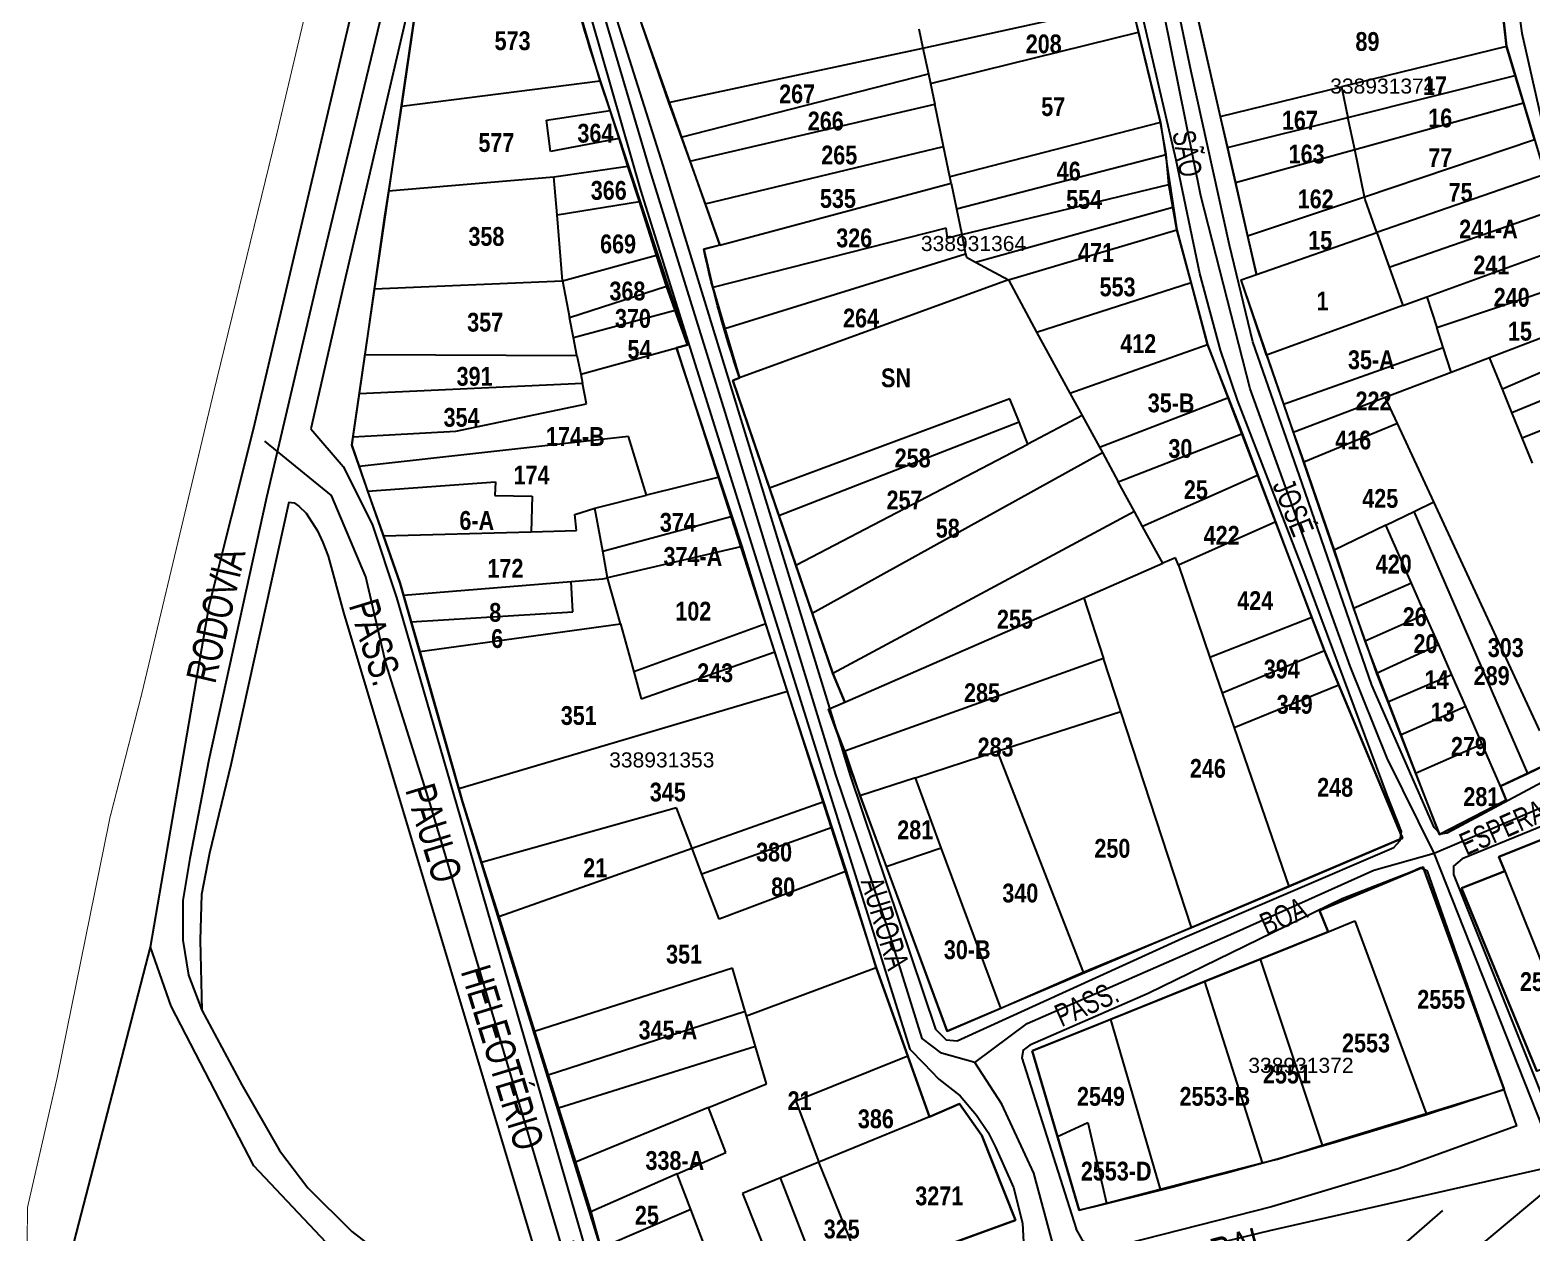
# Model space of a CAD drawing. Extents: x 206099 to 208675, y 4843659 to 4845705.
# Drawn here: x 207222.7 to 207422.2, y 4844630.9 to 4844790.7 of the extents above; entities that cross this region are included whole.
import ezdxf
from ezdxf.enums import TextEntityAlignment as Align

# ---------------------------------------------------------------- set-up
doc = ezdxf.new("R2010")
doc.units = 0
doc.header["$LTSCALE"] = 1.5
doc.header["$MEASUREMENT"] = 0
for name, color, linetype in [('CD-MALHA-LOTES', 40, 'CONTINUOUS'), ('CD_TXT_QUADRA', 7, 'CONTINUOUS'), ('LM-LIM-SETOR-FISCAL', 7, 'CONTINUOUS'), ('RU-QUADRAS', 6, 'CONTINUOUS'), ('SV-EIXO-ROD-ESTR', 7, 'CONTINUOUS'), ('SV-EIXO-RUA-N-PAV', 6, 'CONTINUOUS'), ('SV-EIXO-RUA-PAV', 20, 'CONTINUOUS'), ('SV-EST-MUNIC-PAV', 20, 'CONTINUOUS'), ('SV-ROD-FEDERAIS', 40, 'CONTINUOUS'), ('SV-RUA-NAO-PAV-S-GUIA-C-GUIA', 7, 'CONTINUOUS'), ('SV-RUA-PAVIM-S-GUIA-C-GUIA', 7, 'CONTINUOUS'), ('SV-TXT-MUNIC-PAV', 20, 'CONTINUOUS'), ('SV-TXT-RUA-N-PAV-S-GUIA-C-GUIA', 7, 'CONTINUOUS'), ('SV-TXT-RUA-PAV-S-GUIA-C-GUIA', 7, 'CONTINUOUS'), ('Th_NmrPort', 7, 'CONTINUOUS')]:
    doc.layers.add(name, color=color, linetype=linetype)
doc.styles.add('ARIAL', font='ARIAL.TTF')
doc.styles.add('MONOTXT', font='ARIAL.TTF', dxfattribs={"height": 0.2})
doc.styles.get("Standard").update_dxf_attribs({"font": 'swisscbo.ttf'})
doc.linetypes.add('Limite', pattern='A,20,-3,[130,ltypeshp.shx,S=6.35,R=0,X=0,Y=0],-3,20', length=46)

msp = doc.modelspace()

# ---------------------------------------------------------------- linework, layer by layer
at = {"layer": 'CD-MALHA-LOTES', "linetype": 'Continuous'}
for p, q in [((207298.41, 4844783.98), (207294.52, 4844797.29)), ((207301.68, 4844797.97), (207307.52, 4844781.09)), ((207418.85, 4844788.54), (207417.93, 4844796.72)), ((207274.13, 4844794.94), (207272.04, 4844780.63)), ((207341.31, 4844788.33), (207368.99, 4844794.36)), ((207369.95, 4844790.42), (207368.99, 4844794.36)), ((207377.7, 4844792.87), (207380.81, 4844779.24)), ((207340.77, 4844790.86), (207341.31, 4844788.33)), ((207342.3, 4844783.6), (207369.95, 4844790.42)), ((207372.87, 4844778.44), (207369.95, 4844790.42)), ((207418.85, 4844788.54), (207396.92, 4844783.19)), ((207420, 4844784.68), (207418.85, 4844788.54)), ((207307.52, 4844781.09), (207341.31, 4844788.33)), ((207341.31, 4844788.33), (207342.03, 4844784.91)), ((207309.18, 4844776.48), (207342.03, 4844784.91)), ((207342.03, 4844784.91), (207342.3, 4844783.6)), ((207397.77, 4844779.12), (207420, 4844784.68)), ((207421.08, 4844781.05), (207420, 4844784.68)), ((207272.04, 4844780.63), (207298.41, 4844783.98)), ((207299.73, 4844780.04), (207298.41, 4844783.98)), ((207342.3, 4844783.6), (207342.87, 4844780.87)), ((207380.81, 4844779.24), (207396.92, 4844783.19)), ((207396.92, 4844783.19), (207397.77, 4844779.12)), ((207272.04, 4844780.63), (207270.29, 4844769.35)), ((207307.52, 4844781.09), (207309.18, 4844776.48)), ((207310.33, 4844773.29), (207342.87, 4844780.87)), ((207344.04, 4844775.25), (207342.87, 4844780.87)), ((207398.66, 4844774.86), (207421.08, 4844781.05)), ((207422.53, 4844776.16), (207421.08, 4844781.05)), ((207291.31, 4844778.73), (207299.73, 4844780.04)), ((207291.83, 4844774.57), (207291.31, 4844778.73)), ((207300.93, 4844776.32), (207299.73, 4844780.04)), ((207380.81, 4844779.24), (207381.75, 4844775.12)), ((207381.75, 4844775.12), (207397.77, 4844779.12)), ((207398.66, 4844774.86), (207397.77, 4844779.12)), ((207309.18, 4844776.48), (207310.33, 4844773.29)), ((207372.87, 4844778.44), (207344.88, 4844771.24)), ((207373.63, 4844774.17), (207372.87, 4844778.44)), ((207300.93, 4844776.32), (207291.83, 4844774.57)), ((207302.12, 4844772.62), (207300.93, 4844776.32)), ((207312.36, 4844767.65), (207344.04, 4844775.25)), ((207344.88, 4844771.24), (207344.04, 4844775.25)), ((207381.75, 4844775.12), (207382.81, 4844770.48)), ((207382.81, 4844770.48), (207398.66, 4844774.86)), ((207399.97, 4844768.58), (207398.66, 4844774.86)), ((207399.97, 4844768.58), (207422.53, 4844776.16)), ((207292.27, 4844771.2), (207302.12, 4844772.62)), ((207303.63, 4844767.93), (207302.12, 4844772.62)), ((207310.33, 4844773.29), (207312.36, 4844767.65)), ((207345.77, 4844766.97), (207373.63, 4844774.17)), ((207373.99, 4844770.19), (207373.63, 4844774.17)), ((207270.29, 4844769.35), (207292.27, 4844771.2)), ((207292.69, 4844766.16), (207292.27, 4844771.2)), ((207345.06, 4844770.37), (207344.88, 4844771.24)), ((207382.81, 4844770.48), (207384.44, 4844763.36)), ((207423.9, 4844771.55), (207401.61, 4844763.81)), ((207270.29, 4844769.35), (207269.77, 4844765.98)), ((207314.34, 4844762.16), (207345.06, 4844770.37)), ((207345.06, 4844770.37), (207345.77, 4844766.97)), ((207346.48, 4844763.55), (207373.99, 4844770.19)), ((207374.52, 4844767.17), (207373.99, 4844770.19)), ((207384.44, 4844763.36), (207399.97, 4844768.58)), ((207400.05, 4844768.22), (207399.97, 4844768.58)), ((207292.69, 4844766.16), (207303.63, 4844767.93)), ((207305.91, 4844760.83), (207303.63, 4844767.93)), ((207312.36, 4844767.65), (207314.34, 4844762.16)), ((207345.77, 4844766.97), (207346.48, 4844763.55)), ((207348.3, 4844759.9), (207374.52, 4844767.17)), ((207375.04, 4844764.18), (207374.52, 4844767.17)), ((207401.61, 4844763.81), (207400.05, 4844768.22)), ((207403.25, 4844759.21), (207425.29, 4844766.88)), ((207269.77, 4844765.98), (207268.39, 4844756.35)), ((207293.41, 4844757.42), (207292.69, 4844766.16)), ((207344.41, 4844764.39), (207313.38, 4844756.52)), ((207344.58, 4844763.09), (207344.41, 4844764.39)), ((207346.48, 4844763.55), (207344.58, 4844763.09)), ((207346.48, 4844763.55), (207346.95, 4844761.01)), ((207352.67, 4844757.52), (207375.04, 4844764.18)), ((207376.95, 4844757.2), (207375.04, 4844764.18)), ((207384.44, 4844763.36), (207385.6, 4844758.25)), ((207385.6, 4844758.25), (207401.61, 4844763.81)), ((207401.61, 4844763.81), (207403.25, 4844759.21)), ((207293.41, 4844757.42), (207305.91, 4844760.83)), ((207307.24, 4844756.7), (207305.91, 4844760.83)), ((207314.34, 4844762.16), (207312.18, 4844761.6)), ((207312.18, 4844761.6), (207313.38, 4844756.52)), ((207314.99, 4844751.06), (207346.95, 4844761.01)), ((207346.95, 4844761.01), (207347.11, 4844760.54)), ((207347.11, 4844760.54), (207348.3, 4844759.9)), ((207408.26, 4844755.29), (207426.74, 4844762.01)), ((207348.3, 4844759.9), (207352.67, 4844757.52)), ((207403.25, 4844759.21), (207405.05, 4844754.12)), ((207268.39, 4844756.35), (207293.41, 4844757.42)), ((207293.41, 4844757.42), (207294.35, 4844752.53)), ((207294.35, 4844752.53), (207307.24, 4844756.7)), ((207308.38, 4844753.46), (207307.24, 4844756.7)), ((207313.38, 4844756.52), (207314.99, 4844751.06)), ((207352.67, 4844757.52), (207316.93, 4844744.53)), ((207352.67, 4844757.52), (207356.41, 4844750.58)), ((207356.41, 4844750.58), (207376.95, 4844757.2)), ((207379.12, 4844748.96), (207376.95, 4844757.2)), ((207383.58, 4844757.55), (207385.6, 4844758.25)), ((207386.96, 4844747.55), (207383.58, 4844757.55)), ((207409.57, 4844751.2), (207428.12, 4844757.42)), ((207268.39, 4844756.35), (207267.14, 4844747.61)), ((207405.05, 4844754.12), (207408.26, 4844755.29)), ((207408.26, 4844755.29), (207409.57, 4844751.2)), ((207294.87, 4844749.82), (207294.35, 4844752.53)), ((207308.38, 4844753.46), (207294.87, 4844749.82)), ((207310.02, 4844748.92), (207308.38, 4844753.46)), ((207405.05, 4844754.12), (207386.96, 4844747.55)), ((207314.99, 4844751.06), (207316.93, 4844744.53)), ((207356.41, 4844750.58), (207360.83, 4844742.47)), ((207410.43, 4844748.55), (207409.57, 4844751.2)), ((207416.56, 4844747.21), (207429.58, 4844752.18)), ((207295.32, 4844747.47), (207294.87, 4844749.82)), ((207308.58, 4844748.52), (207310.02, 4844748.92)), ((207360.83, 4844742.47), (207379.12, 4844748.96)), ((207379.15, 4844748.86), (207379.12, 4844748.96)), ((207381.91, 4844741.92), (207379.15, 4844748.86)), ((207389.21, 4844741.04), (207410.43, 4844748.55)), ((207411.48, 4844745.27), (207410.43, 4844748.55)), ((207267.14, 4844747.61), (207266.4, 4844742.44)), ((207267.14, 4844747.61), (207295.32, 4844747.47)), ((207295.32, 4844747.47), (207295.84, 4844745)), ((207295.84, 4844745), (207308.58, 4844748.52)), ((207314.22, 4844731.31), (207308.58, 4844748.52)), ((207386.96, 4844747.55), (207389.21, 4844741.04)), ((207411.48, 4844745.27), (207416.56, 4844747.21)), ((207418.28, 4844743.02), (207416.56, 4844747.21)), ((207430.77, 4844748.43), (207418.28, 4844743.02)), ((207295.84, 4844745), (207296.09, 4844743.81)), ((207402.73, 4844741.93), (207411.48, 4844745.27)), ((207419.55, 4844739.91), (207431.87, 4844744.97)), ((207266.4, 4844742.44), (207296.09, 4844743.81)), ((207296.61, 4844741.08), (207296.09, 4844743.81)), ((207316.93, 4844744.53), (207316.04, 4844744.17)), ((207316.04, 4844744.17), (207320.9, 4844729.84)), ((207419.55, 4844739.91), (207418.28, 4844743.02)), ((207266.4, 4844742.44), (207265.57, 4844736.69)), ((207279.27, 4844737.41), (207296.61, 4844741.08)), ((207352.86, 4844741.72), (207320.9, 4844729.84)), ((207354.08, 4844738.65), (207352.86, 4844741.72)), ((207360.83, 4844742.47), (207362.45, 4844739.51)), ((207364.74, 4844735.3), (207381.91, 4844741.92)), ((207383.75, 4844737.11), (207381.91, 4844741.92)), ((207389.21, 4844741.04), (207390.51, 4844737.28)), ((207390.51, 4844737.28), (207402.73, 4844741.93)), ((207404.34, 4844738.46), (207402.73, 4844741.93)), ((207420.92, 4844736.56), (207433, 4844741.41)), ((207322.14, 4844726.22), (207354.08, 4844738.65)), ((207355.25, 4844735.72), (207354.08, 4844738.65)), ((207362.45, 4844739.51), (207355.25, 4844735.72)), ((207362.45, 4844739.51), (207364.74, 4844735.3)), ((207420.92, 4844736.56), (207419.55, 4844739.91)), ((207265.57, 4844736.69), (207265.42, 4844735.58)), ((207265.57, 4844736.69), (207279.27, 4844737.41)), ((207302.18, 4844736.72), (207266.41, 4844732.75)), ((207304.58, 4844728.91), (207302.18, 4844736.72)), ((207367.25, 4844730.71), (207383.75, 4844737.11)), ((207385.86, 4844731.6), (207383.75, 4844737.11)), ((207390.51, 4844737.28), (207391.89, 4844733.31)), ((207404.34, 4844738.46), (207391.89, 4844733.31)), ((207409.17, 4844728.03), (207404.34, 4844738.46)), ((207422.3, 4844733.17), (207420.92, 4844736.56)), ((207265.42, 4844735.58), (207266.41, 4844732.75)), ((207324.41, 4844719.62), (207355.25, 4844735.72)), ((207326.59, 4844713.26), (207365.14, 4844734.58)), ((207364.74, 4844735.3), (207365.14, 4844734.58)), ((207365.14, 4844734.58), (207367.25, 4844730.71)), ((207266.41, 4844732.75), (207267.51, 4844729.47)), ((207391.89, 4844733.31), (207393.59, 4844728.38)), ((207267.51, 4844729.47), (207284.5, 4844730.7)), ((207284.5, 4844730.7), (207284.41, 4844728.87)), ((207314.22, 4844731.31), (207304.58, 4844728.91)), ((207315.94, 4844726.12), (207314.22, 4844731.31)), ((207369.39, 4844726.77), (207367.25, 4844730.71)), ((207385.86, 4844731.6), (207370.46, 4844724.75)), ((207388.2, 4844725.38), (207385.86, 4844731.6)), ((207267.51, 4844729.47), (207269.65, 4844723.51)), ((207284.41, 4844728.87), (207289.38, 4844728.79)), ((207289.38, 4844728.79), (207289.24, 4844724.08)), ((207297.73, 4844727.21), (207304.58, 4844728.91)), ((207320.9, 4844729.84), (207322.14, 4844726.22)), ((207295.04, 4844726.34), (207297.73, 4844727.21)), ((207298.76, 4844721.47), (207297.73, 4844727.21)), ((207369.39, 4844726.77), (207329.35, 4844705.23)), ((207370.46, 4844724.75), (207369.39, 4844726.77)), ((207393.59, 4844728.38), (207395.93, 4844721.62)), ((207402.8, 4844724.95), (207406.55, 4844726.74)), ((207406.55, 4844726.74), (207409.17, 4844728.03)), ((207421.66, 4844691.97), (207406.55, 4844726.74)), ((207423.25, 4844697.63), (207409.17, 4844728.03)), ((207295.3, 4844724.25), (207295.04, 4844726.34)), ((207298.76, 4844721.47), (207315.94, 4844726.12)), ((207317.27, 4844722.1), (207315.94, 4844726.12)), ((207322.14, 4844726.22), (207324.41, 4844719.62)), ((207373.16, 4844719.88), (207370.46, 4844724.75)), ((207388.2, 4844725.38), (207375.26, 4844719.63)), ((207392.96, 4844712.68), (207388.2, 4844725.38)), ((207402.8, 4844724.95), (207395.93, 4844721.62)), ((207406.2, 4844717.24), (207402.8, 4844724.95)), ((207269.65, 4844723.51), (207289.24, 4844724.08)), ((207269.65, 4844723.51), (207271.86, 4844717.19)), ((207289.24, 4844724.08), (207295.3, 4844724.25)), ((207299.39, 4844717.95), (207298.76, 4844721.47)), ((207317.27, 4844722.1), (207299.39, 4844717.95)), ((207320.41, 4844711.84), (207317.27, 4844722.1)), ((207395.93, 4844721.62), (207398.51, 4844713.88)), ((207324.41, 4844719.62), (207326.59, 4844713.26)), ((207362.67, 4844715.28), (207373.16, 4844719.88)), ((207374.86, 4844720.59), (207373.16, 4844719.88)), ((207375.26, 4844719.63), (207374.86, 4844720.59)), ((207375.26, 4844719.63), (207379.42, 4844707.37)), ((207271.86, 4844717.19), (207272.3, 4844715.66)), ((207272.3, 4844715.66), (207294.56, 4844717.46)), ((207294.56, 4844717.46), (207298.79, 4844717.8)), ((207294.78, 4844713.44), (207294.56, 4844717.46)), ((207298.79, 4844717.8), (207299.39, 4844717.95)), ((207301.11, 4844711.82), (207299.39, 4844717.95)), ((207406.2, 4844717.24), (207398.51, 4844713.88)), ((207408.04, 4844713.08), (207406.2, 4844717.24)), ((207272.3, 4844715.66), (207273.32, 4844712.11)), ((207330.91, 4844701.43), (207362.67, 4844715.28)), ((207362.67, 4844715.28), (207365.29, 4844707.23)), ((207273.32, 4844712.11), (207294.78, 4844713.44)), ((207326.59, 4844713.26), (207329.35, 4844705.23)), ((207392.96, 4844712.68), (207379.42, 4844707.37)), ((207394.63, 4844708.24), (207392.96, 4844712.68)), ((207398.51, 4844713.88), (207400.04, 4844709.53)), ((207408.04, 4844713.08), (207400.04, 4844709.53)), ((207409.82, 4844709.03), (207408.04, 4844713.08)), ((207273.32, 4844712.11), (207274.45, 4844708.14)), ((207274.45, 4844708.14), (207301.11, 4844711.82)), ((207301.11, 4844711.82), (207302.88, 4844705.45)), ((207320.41, 4844711.84), (207302.88, 4844705.45)), ((207321.61, 4844708.11), (207320.41, 4844711.84)), ((207400.04, 4844709.53), (207401.58, 4844705.25)), ((207409.82, 4844709.03), (207401.58, 4844705.25)), ((207411.57, 4844705.08), (207409.82, 4844709.03)), ((207274.45, 4844708.14), (207279.66, 4844689.92)), ((207303.86, 4844701.89), (207321.61, 4844708.11)), ((207323.33, 4844702.83), (207321.61, 4844708.11)), ((207365.29, 4844707.23), (207330.92, 4844694.93)), ((207367.58, 4844700.2), (207365.29, 4844707.23)), ((207379.42, 4844707.37), (207381.05, 4844702.62)), ((207394.63, 4844708.24), (207381.05, 4844702.62)), ((207396.55, 4844703.69), (207394.63, 4844708.24)), ((207302.88, 4844705.45), (207303.86, 4844701.89)), ((207329.35, 4844705.23), (207330.91, 4844701.43)), ((207401.58, 4844705.25), (207403.05, 4844701.45)), ((207411.57, 4844705.08), (207403.05, 4844701.45)), ((207413.43, 4844700.85), (207411.57, 4844705.08)), ((207323.33, 4844702.83), (207279.66, 4844689.92)), ((207328.13, 4844688.2), (207323.33, 4844702.83)), ((207396.55, 4844703.69), (207382.64, 4844698.01)), ((207405.03, 4844683.35), (207396.55, 4844703.69)), ((207328.74, 4844700.48), (207330.91, 4844701.43)), ((207381.05, 4844702.62), (207382.64, 4844698.01)), ((207403.05, 4844701.45), (207404.76, 4844697.06)), ((207413.43, 4844700.85), (207404.76, 4844697.06)), ((207415.59, 4844695.86), (207413.43, 4844700.85)), ((207330.92, 4844694.93), (207328.74, 4844700.48)), ((207351.17, 4844694.9), (207367.58, 4844700.2)), ((207377, 4844671.49), (207367.58, 4844700.2)), ((207382.64, 4844698.01), (207389.91, 4844676.95)), ((207404.76, 4844697.06), (207406.74, 4844691.97)), ((207330.92, 4844694.93), (207332.93, 4844688.98)), ((207340.31, 4844691.37), (207351.17, 4844694.9)), ((207351.17, 4844694.9), (207362.58, 4844665.57)), ((207415.59, 4844695.86), (207406.74, 4844691.97)), ((207418.03, 4844690.25), (207415.59, 4844695.86)), ((207448.93, 4844693.37), (207417.83, 4844680.88)), ((207421.66, 4844691.97), (207425.18, 4844693.63)), ((207340.31, 4844691.37), (207332.93, 4844688.98)), ((207343.73, 4844682.1), (207340.31, 4844691.37)), ((207406.74, 4844691.97), (207409.95, 4844683.86)), ((207418.03, 4844690.25), (207421.66, 4844691.97)), ((207279.66, 4844689.92), (207280.15, 4844688.21)), ((207332.93, 4844688.98), (207336.44, 4844679.6)), ((207418.8, 4844688.41), (207418.03, 4844690.25)), ((207280.15, 4844688.21), (207282.68, 4844680.13)), ((207308.58, 4844687.38), (207282.68, 4844680.13)), ((207310.64, 4844682), (207308.58, 4844687.38)), ((207328.13, 4844688.2), (207310.64, 4844682)), ((207329.25, 4844684.79), (207328.13, 4844688.2)), ((207409.95, 4844683.86), (207418.8, 4844688.41)), ((207329.25, 4844684.79), (207311.95, 4844678.57)), ((207331.15, 4844678.99), (207329.25, 4844684.79)), ((207389.91, 4844676.95), (207405.03, 4844683.35)), ((207310.64, 4844682), (207284.94, 4844672.89)), ((207311.95, 4844678.57), (207310.64, 4844682)), ((207336.44, 4844679.6), (207343.73, 4844682.1)), ((207351.66, 4844660.77), (207343.73, 4844682.1)), ((207417.83, 4844680.88), (207418.59, 4844678.99)), ((207282.68, 4844680.13), (207284.94, 4844672.89)), ((207331.15, 4844678.99), (207314.25, 4844672.58)), ((207335.11, 4844666.19), (207331.15, 4844678.99)), ((207336.44, 4844679.6), (207344.5, 4844657.74)), ((207407.74, 4844679.51), (207393.97, 4844673.76)), ((207418.54, 4844649.97), (207407.74, 4844679.51)), ((207418.59, 4844678.99), (207412.86, 4844676.73)), ((207418.59, 4844678.99), (207428.45, 4844654.42)), ((207314.25, 4844672.58), (207311.95, 4844678.57)), ((207377, 4844671.49), (207389.91, 4844676.95)), ((207412.86, 4844676.73), (207422.88, 4844652.41)), ((207284.94, 4844672.89), (207289.7, 4844657.68)), ((207393.97, 4844673.76), (207395.14, 4844670.94)), ((207362.58, 4844665.57), (207377, 4844671.49)), ((207395.14, 4844670.94), (207386.1, 4844667.3)), ((207395.14, 4844670.94), (207398.67, 4844672.37)), ((207398.67, 4844672.37), (207408.17, 4844646.79)), ((207386.1, 4844667.3), (207378.7, 4844664.32)), ((207386.1, 4844667.3), (207394.35, 4844642.56)), ((207315.99, 4844666.1), (207289.7, 4844657.68)), ((207317.69, 4844660.35), (207315.99, 4844666.1)), ((207317.86, 4844659.76), (207335.11, 4844666.19)), ((207339.29, 4844654.42), (207335.11, 4844666.19)), ((207351.66, 4844660.77), (207362.58, 4844665.57)), ((207378.7, 4844664.32), (207366.2, 4844659.28)), ((207378.7, 4844664.32), (207386.38, 4844640.21)), ((207344.5, 4844657.74), (207351.66, 4844660.77)), ((207317.69, 4844660.35), (207291.52, 4844651.87)), ((207317.86, 4844659.76), (207317.69, 4844660.35)), ((207319.07, 4844655.68), (207317.86, 4844659.76)), ((207366.2, 4844659.28), (207355.8, 4844655.09)), ((207366.2, 4844659.28), (207372.82, 4844636.71)), ((207289.7, 4844657.68), (207291.52, 4844651.87)), ((207319.07, 4844655.68), (207292.89, 4844647.5)), ((207320.52, 4844650.74), (207319.07, 4844655.68)), ((207355.8, 4844655.09), (207359.17, 4844643.75)), ((207339.29, 4844654.42), (207324.43, 4844648.44)), ((207342.18, 4844646.36), (207339.29, 4844654.42)), ((207291.52, 4844651.87), (207292.89, 4844647.5)), ((207312.8, 4844647.57), (207320.52, 4844650.74)), ((207408.17, 4844646.79), (207418.54, 4844649.97)), ((207292.89, 4844647.5), (207295.13, 4844640.31)), ((207312.8, 4844647.57), (207295.13, 4844640.31)), ((207315.11, 4844641.62), (207312.8, 4844647.57)), ((207324.43, 4844648.44), (207327.47, 4844640.34)), ((207346.17, 4844648.05), (207342.18, 4844646.36)), ((207349.14, 4844643.87), (207346.17, 4844648.05)), ((207394.35, 4844642.56), (207408.17, 4844646.79)), ((207342.18, 4844646.36), (207327.47, 4844640.34)), ((207359.17, 4844643.75), (207363.21, 4844645.61)), ((207363.21, 4844645.61), (207365.67, 4844634.86)), ((207353.58, 4844632.62), (207349.14, 4844643.87)), ((207359.17, 4844643.75), (207362.08, 4844633.93)), ((207308.65, 4844638.78), (207315.11, 4844641.62)), ((207388.39, 4844640.73), (207394.35, 4844642.56)), ((207295.13, 4844640.31), (207297.19, 4844633.74)), ((207327.47, 4844640.34), (207322.36, 4844638.24)), ((207333.59, 4844625.34), (207327.47, 4844640.34)), ((207372.82, 4844636.71), (207386.38, 4844640.21)), ((207386.38, 4844640.21), (207388.39, 4844640.73)), ((207308.65, 4844638.78), (207297.19, 4844633.74)), ((207310.46, 4844634.03), (207308.65, 4844638.78)), ((207322.36, 4844638.24), (207317.33, 4844636.16)), ((207328.16, 4844623.36), (207322.36, 4844638.24)), ((207317.33, 4844636.16), (207323.14, 4844621.53)), ((207362.08, 4844633.93), (207365.67, 4844634.86)), ((207365.67, 4844634.86), (207372.82, 4844636.71)), ((207297.19, 4844633.74), (207298.53, 4844628.89)), ((207310.46, 4844634.03), (207298.53, 4844628.89)), ((207312.29, 4844629.23), (207310.46, 4844634.03)), ((207333.59, 4844625.34), (207353.58, 4844632.62))]:
    msp.add_line(p, q, dxfattribs=at)
at = {"layer": 'LM-LIM-SETOR-FISCAL', "linetype": 'Limite', "ltscale": 0.1, "const_width": 0.13, "flags": 128}
msp.add_lwpolyline([(206951.13, 4844515.15), (206103.85, 4844311.15), (206102.2, 4844310.76), (206463.03, 4843896.23), (206552, 4844015.88), (206955.36, 4843691.91), (206997.06, 4843661.13), (206998.31, 4843663.57), (207016.42, 4843698.58), (207012.73, 4843700.99), (207070.72, 4843830.73), (207120.99, 4843945.82), (207148.62, 4843951), (207201.26, 4843971.46), (207207.29, 4843958.02), (207217.12, 4843955.42), (207337.27, 4843938.21), (207437.15, 4843921.71), (207622.29, 4843892.61), (207679.53, 4843880.04), (207690.49, 4843889.02), (207671.55, 4843915.2), (207748.93, 4843970.7), (207711.26, 4844025.71), (207698.36, 4844043.55), (207668.91, 4844086.59), (207641.42, 4844125.22), (207698.91, 4844166.45), (207678.15, 4844195.51), (207667.43, 4844209.54), (207654.06, 4844227.54), (207631.24, 4844260.95), (207605.71, 4844299.54), (207598, 4844309.83), (207586.64, 4844326.37), (207553.25, 4844375.41), (207542.96, 4844389.81), (207530.49, 4844407.67), (207597.31, 4844451.76), (207621.23, 4844476.19), (207656.93, 4844513), (207690.53, 4844547.25), (207699.44, 4844555.93), (207701.4, 4844564.61), (207693.13, 4844573.37), (207679, 4844583.84), (207661.07, 4844596.77), (207637.45, 4844615.37), (207585.86, 4844655.97), (207575.48, 4844664.69), (207569.08, 4844671.5), (207569.45, 4844680.36), (207654.93, 4844703.13), (207663.89, 4844680.39), (207677.57, 4844669.34), (207702.32, 4844650.54), (207716.26, 4844640.68), (207753.78, 4844609.83), (207762.93, 4844554.62), (207770.13, 4844473.57), (207776.84, 4844472.68), (207793.01, 4844360.57), (207785.17, 4844355.62), (207770.44, 4844345.59), (207748.43, 4844330.95), (207747.91, 4844324.8), (207753.52, 4844317.31), (207769.28, 4844298.69), (207775.01, 4844293.43), (207782.88, 4844283.92), (207789.15, 4844276.2), (207815.46, 4844244.33), (207819.38, 4844241.82), (207833.89, 4844253.22), (207837.15, 4844248.8), (207827.85, 4844241.71), (207830.8, 4844238.17), (207835.76, 4844241.82), (207843.28, 4844230.65), (207850.47, 4844234.85), (207853.27, 4844229.99), (207850.22, 4844228.31), (207852.55, 4844223.47), (207862.28, 4844194.53), (207852.98, 4844190.72), (207855.45, 4844183.13), (207841.05, 4844179.2), (207842.75, 4844174.19), (207831.58, 4844167.48), (207835.38, 4844161.88), (207841.17, 4844165.37), (207847.07, 4844155.75), (207831.32, 4844146.19), (207834.89, 4844140.85), (207829.27, 4844137.4), (207831.74, 4844133), (207827.93, 4844130.58), (207830.96, 4844126.13), (207825.79, 4844122.95), (207828.8, 4844117.88), (207826.74, 4844116.71), (207837.07, 4844101.63), (207828.21, 4844096.11), (207838.21, 4844083.58), (207810.77, 4844063.9), (207814.94, 4844058.51), (207818.35, 4844060.87), (207823.85, 4844053.22), (207815.63, 4844047.62), (207818.11, 4844034.1), (207801.11, 4844022.39), (207805.92, 4844012.86), (207800.29, 4844003.99), (207792.72, 4843932.76), (207821.91, 4843926.4), (207859.75, 4843922.03), (207884.09, 4843912.26), (207889.39, 4843912.02), (207898.99, 4843924.88), (207898.88, 4843930.09), (207899.02, 4843938.96), (207962.06, 4843938.77), (207963.84, 4843901.85), (207941.02, 4843902.05), (207942.04, 4843841.47), (208007.7, 4843841.21), (208022.14, 4843841.12), (208036.07, 4843839.89), (208056.34, 4843840.14), (208090.26, 4843841.1), (208106.1, 4843842.59), (208189.59, 4843856.54), (208188.16, 4843865.4), (208275.25, 4843877.18), (208292.72, 4843880.37), (208298.69, 4843887.78), (208321.91, 4843926.37), (208334.62, 4843947.55), (208347.38, 4843979.84), (208351.66, 4843981.53), (208361.4, 4843993.9), (208372.92, 4843999.2), (208371.9, 4844007.23), (208387.36, 4844030.68), (208393.74, 4844026.56), (208401.25, 4844038.55), (208394.9, 4844042.64), (208398.77, 4844059.02), (208405.89, 4844063.32), (208424.47, 4844062.68), (208426.06, 4844069.85), (208422.67, 4844090.07), (208413.98, 4844110.55), (208424.48, 4844115.64), (208426.74, 4844111.64), (208466.87, 4844139.33), (208484, 4844172.26), (208526.46, 4844173.32), (208524.92, 4844238.99), (208556.34, 4844273.82), (208606.67, 4844329.22), (208617.29, 4844355.28), (208634.75, 4844382.44), (208623.4, 4844573.87), (208620.94, 4844586.93), (208617.24, 4844585.48), (208611.62, 4844582.44), (208602.16, 4844575.47), (208597.22, 4844571.55), (208589.65, 4844565.64), (208583.91, 4844560.59), (208574.64, 4844553.13), (208565.88, 4844547.77), (208558.91, 4844543.84), (208546.16, 4844536.68), (208538.21, 4844532.01), (208523.21, 4844523.48), (208501.29, 4844510.52), (208474.09, 4844504.73), (208470.3, 4844549.75), (208469.96, 4844556.19), (208469.21, 4844570.01), (208467.84, 4844586.2), (208466.79, 4844596.16), (208463.28, 4844642.74), (208459.25, 4844689.33), (208457.41, 4844719.81), (208456.59, 4844734.9), (208455.83, 4844742.23), (208452.75, 4844785.24), (208451.92, 4844795.94), (208448.46, 4844834.88), (208447.26, 4844852.46), (208446.16, 4844873.31), (208445.12, 4844881.64), (208441.97, 4844928.93), (208438.81, 4844974.82), (208435.74, 4845020.91), (208434.09, 4845038.6), (208431.09, 4845069.57), (208428.45, 4845117.03), (208425.65, 4845163.09), (208425.04, 4845177.97), (208424.21, 4845193.61), (208423.19, 4845208.28), (208420.65, 4845245.05), (208420.1, 4845254.11), (208419.59, 4845259.67), (208417.58, 4845281.54), (208417.08, 4845287.58), (208415.98, 4845307.61), (208414.07, 4845322.51), (208412.84, 4845335.67), (208409.33, 4845349.09), (208404.94, 4845354.53), (208397.22, 4845363.48), (208391.26, 4845367.95), (208373.27, 4845347.25), (208334.49, 4845303.29), (208294.22, 4845257.76), (208255.35, 4845213.1), (208212.72, 4845163.71), (208171.57, 4845116.42), (208140.51, 4845080.89), (208114.59, 4845051), (208102.6, 4845036.98), (208066.61, 4844996.14), (208032.07, 4844956.22), (207998.73, 4844916.29), (207967.12, 4844879.57), (207953.42, 4844867.05), (207945.01, 4844857.92), (207921.99, 4844836.18), (207906.18, 4844822.02), (207877.77, 4844798.99), (207836.45, 4844772.36), (207834.47, 4844792.78), (207833.01, 4844807.86), (207831.55, 4844856.55), (207830.63, 4844904.88), (207830.37, 4844927.94), (207830.09, 4844953.39), (207831, 4845001.71), (207831.73, 4845050.95), (207831.55, 4845099.46), (207831.55, 4845147.97), (207831.18, 4845196.48), (207831.39, 4845224.82), (207831.52, 4845241.53), (207831.55, 4845245.91), (207831.55, 4845246.41), (207831.18, 4845294.78), (207831.18, 4845343.11), (207831.73, 4845394.36), (207833.37, 4845443.42), (207833.92, 4845490.65), (207833.71, 4845521.07), (207833.56, 4845541.9), (207833.48, 4845550.53), (207833.19, 4845579.45), (207832.83, 4845604.85), (207833.56, 4845629.33), (207836.48, 4845656.56), (207836.76, 4845664.71), (207825.37, 4845667.68), (207821.82, 4845668.69), (207816.91, 4845670.09), (207805.68, 4845673.47), (207791.7, 4845677.75), (207783.5, 4845679.57), (207766.81, 4845685.02), (207754.43, 4845688.82), (207739.64, 4845691.3), (207722.13, 4845693.94), (207717.1, 4845694.68), (207690.08, 4845700.62), (207680.08, 4845702.89), (207670.03, 4845704.98), (207667.81, 4845700.16), (207660.99, 4845676.98), (207660.54, 4845673.8), (207657.39, 4845659.57), (207656.59, 4845656.53), (207655.95, 4845653.98), (207650.56, 4845639.59), (207647.27, 4845633.02), (207644.17, 4845622.85), (207641.37, 4845615.1), (207618.1, 4845615.4), (207601.33, 4845615.86), (207592.93, 4845615.82), (207543.69, 4845617.43), (207493.78, 4845618.83), (207471.28, 4845620.61), (207442.67, 4845621.38), (207409.05, 4845621.45), (207395.8, 4845621.64), (207345.61, 4845622.76), (207297.34, 4845623.66), (207302.37, 4845557.49), (207306.56, 4845504.34), (207309.91, 4845464.2), (207314.17, 4845425.29), (207318.44, 4845350.96), (207323.01, 4845301.38), (207326.21, 4845262.61), (207329.56, 4845220.35), (207332.3, 4845183.41), (207332.77, 4845157.36), (207331.5, 4845129.31), (207329.48, 4845113.1), (207327.97, 4845099.78), (207322.7, 4845067.42), (207315.32, 4845031.5), (207304.58, 4844989.44), (207294.83, 4844945.95), (207285.39, 4844902.77), (207275.03, 4844859.74), (207265.74, 4844820.37), (207255.53, 4844777.19), (207247.26, 4844743.37), (207237.49, 4844702.4), (207233.3, 4844686.1), (207226.31, 4844651.65), (207222.36, 4844634.38), (207221.5, 4844580.09), (207184.7, 4844571.41), (207132.94, 4844558.17), (207106.7, 4844555.23), (207101.3, 4844554.58), (207090.18, 4844551.4), (207069.41, 4844546.2), (207052.47, 4844541.19), (207025, 4844537.01), (206969.31, 4844520.12)], close=True, dxfattribs=at)
at = {"layer": 'RU-QUADRAS', "color": 6, "linetype": 'Continuous'}
for points in [[(207265.42, 4844735.58), (207274.13, 4844794.94), (207277.4, 4844808.93), (207280.16, 4844820.72), (207282.96, 4844820.37), (207283.77, 4844825.19), (207286.24, 4844824.61), (207285.32, 4844820.07), (207288.89, 4844819.62, 0.026138), (207298.41, 4844783.98), (207310.02, 4844748.92), (207308.58, 4844748.52), (207335.11, 4844666.19), (207342.18, 4844646.36), (207346.17, 4844648.05), (207349.14, 4844643.87), (207353.58, 4844632.62), (207316.18, 4844619.03), (207315.23, 4844621.52), (207302.5, 4844617.54), (207298.53, 4844628.89), (207280.15, 4844688.21), (207271.86, 4844717.19)], [(207355.8, 4844655.09), (207395.14, 4844670.94), (207393.97, 4844673.76), (207407.74, 4844679.51), (207418.54, 4844649.97, -0.022233), (207362.08, 4844633.93)]]:
    msp.add_lwpolyline(points, format="xyb", close=True, dxfattribs=at)
for points in [[(207425.18, 4844693.63), (207418.03, 4844690.25), (207418.8, 4844688.41), (207409.95, 4844683.86), (207400.04, 4844709.53), (207383.58, 4844757.55), (207385.6, 4844758.25), (207373.92, 4844809.46)], [(207417.93, 4844796.72), (207418.85, 4844788.56), (207433, 4844741.41)]]:
    msp.add_lwpolyline(points, dxfattribs=at)
msp.add_lwpolyline([(207368.22, 4844797.51), (207372.87, 4844778.44), (207375.04, 4844764.18), (207379.12, 4844748.96), (207394.63, 4844708.24), (207405.03, 4844683.35), (207344.5, 4844657.74), (207328.74, 4844700.48), (207330.91, 4844701.43), (207329.35, 4844705.23), (207316.04, 4844744.17), (207316.93, 4844744.53, -0.027951), (207312.18, 4844761.6), (207314.34, 4844762.17), (207301.68, 4844797.97)], format="xyb", dxfattribs=at)
msp.add_lwpolyline([(207412.86, 4844676.73), (207418.59, 4844678.99), (207417.83, 4844680.88), (207448.93, 4844693.37), (207459.3, 4844667.05), (207428.45, 4844654.42), (207422.88, 4844652.41)], close=True, dxfattribs=at)
at = {"layer": 'SV-EIXO-ROD-ESTR'}
for p, q in [((207252.37, 4844737.7), (207266.07, 4844795.94)), ((207246.49, 4844714.21), (207252.37, 4844737.7)), ((207238.67, 4844668.87), (207246.49, 4844714.21)), ((207227.93, 4844627.35), (207238.67, 4844668.87))]:
    msp.add_line(p, q, dxfattribs=at)
at = {"layer": 'SV-EIXO-ROD-ESTR', "flags": 128}
for points in [[(207843.22, 4844789.29), (207835.08, 4844785.19), (207796.49, 4844764.1), (207752.85, 4844744.57), (207706.85, 4844728.87), (207656.1, 4844714.63), (207605.71, 4844700.75), (207569.44, 4844691.74), (207531.62, 4844681.36), (207502.87, 4844670.44), (207484.04, 4844662.99), (207468.27, 4844656.35), (207428.92, 4844640.63), (207393.21, 4844610.75), (207376.55, 4844596.61), (207337.34, 4844564.74), (207264.53, 4844504.68)], [(207428.92, 4844640.63), (207387.34, 4844631.21), (207359.88, 4844624.55), (207316.88, 4844613.66), (207296.65, 4844611.25), (207287.44, 4844614.29), (207277.69, 4844617.6), (207265.74, 4844625.72), (207252.4, 4844639.84), (207241.42, 4844661.03), (207238.67, 4844668.87)]]:
    msp.add_lwpolyline(points, dxfattribs=at)
at = {"layer": 'SV-EIXO-RUA-N-PAV', "flags": 128}
for points in [[(207425.26, 4844640.83), (207409.22, 4844681.35), (207402.98, 4844693.98), (207398.08, 4844706.22), (207384.77, 4844743.04), (207378.24, 4844768.68), (207373.34, 4844792.84), (207368.77, 4844809.82), (207364.52, 4844825.49), (207359.3, 4844840.68), (207357.67, 4844847.54), (207356.03, 4844857.01), (207355.71, 4844863.86), (207356.98, 4844867.85)], [(207359.88, 4844624.55), (207356.03, 4844638.87), (207351.79, 4844648.02), (207348.2, 4844653.57), (207343.79, 4844654.79), (207341.18, 4844656.75), (207336.77, 4844670.96), (207329.75, 4844691.77), (207321.09, 4844720.02), (207315.05, 4844739.94), (207305.01, 4844772.19), (207293.91, 4844809.82), (207291.13, 4844820.92), (207288.85, 4844826.64), (207286.56, 4844828.76), (207281.66, 4844829.09), (207274.64, 4844830.07)], [(207348.2, 4844653.57), (207355.15, 4844658.73), (207382.58, 4844670.73), (207401.22, 4844679.12), (207409.22, 4844681.35), (207423.33, 4844687.38), (207430.56, 4844690.95), (207435.93, 4844694.52), (207450.72, 4844700.73)]]:
    msp.add_lwpolyline(points, dxfattribs=at)
at = {"layer": 'SV-EIXO-RUA-PAV', "flags": 128}
msp.add_lwpolyline([(207298.46, 4844611.84), (207275.83, 4844687.91), (207269.93, 4844706.6), (207267.31, 4844718.07), (207262.72, 4844728.89), (207253.86, 4844736.11)], dxfattribs=at)
at = {"layer": 'SV-EST-MUNIC-PAV', "flags": 128}
for points in [[(207325.75, 4845021.42), (207322.59, 4845007.38), (207312.27, 4844964.34), (207308.98, 4844950.91), (207306.51, 4844941.33), (207296.77, 4844898.31), (207276.87, 4844823.88), (207260.83, 4844757.3), (207254.11, 4844728.63), (207246.44, 4844693.78), (207243.91, 4844680.68), (207242.98, 4844675.07), (207242.98, 4844669.83), (207243.72, 4844665.16), (207245.5, 4844660.5), (207250.81, 4844650.58), (207255.84, 4844641.86), (207259.59, 4844636.92), (207265.43, 4844631.09), (207271.88, 4844626.09), (207277.91, 4844622.65), (207282.72, 4844620.51), (207289.4, 4844618.53), (207292.87, 4844618.05)], [(207279.76, 4844823.03), (207264.26, 4844756.57), (207259.99, 4844737.72)], [(207257.04, 4844727.99), (207249.36, 4844693.1), (207246.54, 4844681.36), (207245.45, 4844675.86), (207245.27, 4844669.79), (207245.5, 4844660.5)]]:
    msp.add_lwpolyline(points, dxfattribs=at)
at = {"layer": 'SV-ROD-FEDERAIS', "flags": 128}
msp.add_lwpolyline([(207370.49, 4844604.18), (207372.05, 4844603.55), (207374.47, 4844604.3), (207401.37, 4844626.06), (207410.36, 4844633.92)], dxfattribs=at)
at = {"layer": 'SV-RUA-NAO-PAV-S-GUIA-C-GUIA', "flags": 128}
for points in [[(207279.76, 4844823.03), (207281.21, 4844827.01), (207282.38, 4844827.65), (207284.13, 4844827.92), (207285.62, 4844827.39), (207287.47, 4844825.55), (207289.48, 4844819.31), (207303.78, 4844769.44), (207339.55, 4844655.33), (207341.37, 4844653.49), (207343.42, 4844651.34), (207346.23, 4844649.13), (207348.43, 4844646.58), (207349.99, 4844644.24), (207350.95, 4844642.31), (207353.35, 4844636.96), (207354.51, 4844632.23), (207354.69, 4844628.87)], [(207417.66, 4844813.31), (207420.88, 4844790.3), (207423.6, 4844778.18)], [(207427.32, 4844692.79), (207410.95, 4844684.03), (207410.08, 4844683.91), (207409.22, 4844684.77), (207400.93, 4844703.7), (207391.7, 4844730.47), (207385.11, 4844749.29), (207382.05, 4844762.12), (207376.94, 4844785.21), (207373.46, 4844802)], [(207298.97, 4844797.38), (207306.77, 4844772.73), (207331.63, 4844691.67), (207342.97, 4844658), (207344.37, 4844656.59), (207345.86, 4844656.42), (207375.77, 4844670.07), (207403.84, 4844682.13), (207404.7, 4844683.06), (207404.89, 4844684.23), (207402.98, 4844689.06), (207392.07, 4844718.35), (207383.08, 4844741.56), (207380.83, 4844748.2), (207378.08, 4844758.36), (207374.95, 4844773.43), (207370.04, 4844794.53)], [(207449.66, 4844695.63), (207412.93, 4844680.63), (207411.81, 4844679.64), (207411.81, 4844678.53), (207424.43, 4844646.98)], [(207420.2, 4844645.15), (207408.35, 4844678.96), (207407.42, 4844679.42), (207406.25, 4844678.9), (207397, 4844675.3), (207371.23, 4844662.73), (207355.49, 4844655.86), (207354.63, 4844655.18), (207354.44, 4844654.19), (207361.65, 4844631.45)]]:
    msp.add_lwpolyline(points, dxfattribs=at)
at = {"layer": 'SV-RUA-PAVIM-S-GUIA-C-GUIA', "flags": 128}
for points in [[(207259.99, 4844737.72), (207264.28, 4844732.75), (207268.13, 4844725.06), (207271.38, 4844715.35), (207299.47, 4844618.31)], [(207257.04, 4844727.99), (207257.79, 4844727.91), (207258.4, 4844727.46), (207259.37, 4844726.56), (207260.89, 4844724.17), (207261.57, 4844722.65), (207262.28, 4844720.84), (207264.34, 4844713.33), (207292.87, 4844618.05)], [(207420.2, 4844645.15), (207404.42, 4844639.45), (207387.63, 4844634.38), (207365.86, 4844628.86), (207364, 4844628.73), (207362.52, 4844629.97), (207361.65, 4844631.45)]]:
    msp.add_lwpolyline(points, dxfattribs=at)

# ---------------------------------------------------------------- texts
at = {"layer": 'CD_TXT_QUADRA', "color": 7, "linetype": 'Continuous', "style": 'MONOTXT'}
for s, p in [('338931374', (207395.41, 4844782.28)), ('338931364', (207341.03, 4844761.36)), ('338931353', (207299.62, 4844692.76)), ('338931372', (207384.53, 4844652.18))]:
    msp.add_text(s, height=2, dxfattribs=at).set_placement(p)
at = {"layer": 'SV-TXT-MUNIC-PAV', "style": 'ARIAL', "width": 0.7}
msp.add_text('RODOVIA', height=4, rotation=77, dxfattribs=at).set_placement((207247.28, 4844703.76))
at = {"layer": 'SV-TXT-RUA-N-PAV-S-GUIA-C-GUIA', "style": 'ARIAL', "width": 0.7}
for s, rotation, p in [('SÃO', 280, (207374.42, 4844777.1)), ('JOSÉ', 292, (207387.69, 4844730.28)), ('ESPERANÇA', 24, (207413.49, 4844681.01)), ('AURORA', 287, (207333.01, 4844677.62)), ('PASS.                          BOA', 24, (207359.71, 4844658.24))]:
    msp.add_text(s, height=3, rotation=rotation, dxfattribs=at).set_placement(p)
at = {"layer": 'SV-TXT-RUA-PAV-S-GUIA-C-GUIA', "style": 'ARIAL', "width": 0.7}
for s, rotation, p in [('PASS.             PAULO           HELEOTÉRIO            FILHO', 287, (207265, 4844714.31)), ('CABRAL', 15, (207372.44, 4844624.07))]:
    msp.add_text(s, height=4, rotation=rotation, dxfattribs=at).set_placement(p)
at = {"layer": 'Th_NmrPort', "color": 1}
for s, p in [('573', (207284.4, 4844789.3)), ('89', (207398.76, 4844789.2)), ('208', (207354.96, 4844788.88)), ('17', (207407.74, 4844783.32)), ('267', (207322.2, 4844782.24)), ('57', (207357.02, 4844780.55)), ('266', (207326, 4844778.63)), ('167', (207388.99, 4844778.74)), ('16', (207408.44, 4844779.04)), ('577', (207282.25, 4844775.78)), ('364', (207295.4, 4844777.02)), ('265', (207327.8, 4844774.12)), ('163', (207389.89, 4844774.25)), ('77', (207408.45, 4844773.77)), ('46', (207359.08, 4844771.98)), ('366', (207297.17, 4844769.42)), ('535', (207327.62, 4844768.34)), ('554', (207360.33, 4844768.21)), ('162', (207391.09, 4844768.29)), ('75', (207411.14, 4844769.17)), ('358', (207280.92, 4844763.3)), ('241-A', (207412.54, 4844764.28)), ('669', (207298.41, 4844762.31)), ('326', (207329.79, 4844763.11)), ('15', (207392.49, 4844762.79)), ('471', (207361.92, 4844761.17)), ('241', (207414.43, 4844759.5)), ('368', (207299.65, 4844756.05)), ('553', (207364.77, 4844756.6)), ('1', (207393.59, 4844754.72)), ('240', (207417.13, 4844755.21)), ('357', (207280.76, 4844751.91)), ('370', (207300.39, 4844752.41)), ('264', (207330.69, 4844752.46)), ('15', (207419.02, 4844750.71)), ('54', (207302.05, 4844748.28)), ('412', (207367.52, 4844749.06)), ('35-A', (207397.77, 4844746.92)), ('391', (207279.35, 4844744.72)), ('SN', (207335.74, 4844744.52)), ('222', (207398.77, 4844741.44)), ('354', (207277.62, 4844739.27)), ('35-B', (207371.17, 4844741.19)), ('174-B', (207291.22, 4844736.73)), ('416', (207396.08, 4844736.26)), ('258', (207337.55, 4844733.87)), ('30', (207373.91, 4844735.13)), ('174', (207286.92, 4844731.6)), ('25', (207375.97, 4844729.65)), ('257', (207336.47, 4844728.28)), ('425', (207399.67, 4844728.5)), ('6-A', (207279.72, 4844725.57)), ('374', (207306.35, 4844725.32)), ('58', (207343.01, 4844724.54)), ('422', (207378.6, 4844723.6)), ('374-A', (207306.84, 4844720.79)), ('420', (207401.46, 4844719.77)), ('172', (207283.45, 4844719.22)), ('8', (207283.69, 4844713.36)), ('102', (207308.41, 4844713.52)), ('424', (207383.06, 4844714.92)), ('255', (207351.14, 4844712.45)), ('26', (207405.04, 4844712.78)), ('6', (207283.94, 4844709.88)), ('20', (207406.48, 4844709.2)), ('303', (207416.34, 4844708.68)), ('394', (207386.59, 4844705.83)), ('243', (207311.31, 4844705.34)), ('14', (207407.96, 4844704.41)), ('289', (207414.47, 4844704.95)), ('285', (207346.76, 4844702.69)), ('351', (207293.19, 4844699.66)), ('349', (207388.3, 4844701.14)), ('13', (207408.76, 4844700.13)), ('283', (207348.57, 4844695.47)), ('279', (207411.45, 4844695.55)), ('246', (207376.77, 4844692.63)), ('345', (207305.02, 4844689.49)), ('248', (207393.68, 4844690.12)), ('281', (207413.1, 4844688.88)), ('281', (207337.89, 4844684.47)), ('380', (207319.14, 4844681.51)), ('250', (207364.08, 4844682.01)), ('21', (207296.17, 4844679.43)), ('80', (207321.14, 4844676.88)), ('340', (207351.85, 4844676.07)), ('351', (207307.18, 4844667.95)), ('30-B', (207344.08, 4844668.54)), ('2560', (207420.62, 4844664.31)), ('2555', (207406.98, 4844661.95)), ('345-A', (207303.53, 4844657.88)), ('2553', (207396.98, 4844656.16)), ('2551', (207386.48, 4844652.02)), ('21', (207323.32, 4844648.48)), ('2549', (207361.77, 4844649.06)), ('2553-B', (207375.39, 4844649.06)), ('386', (207332.66, 4844646.08)), ('338-A', (207304.44, 4844640.54)), ('2553-D', (207362.28, 4844639.13)), ('3271', (207340.29, 4844635.84)), ('25', (207303.04, 4844633.27)), ('325', (207328.12, 4844631.44))]:
    msp.add_text(s, height=2.5, dxfattribs=at).set_placement(p, align=Align.MIDDLE_LEFT)

doc.saveas('drawing.dxf')
